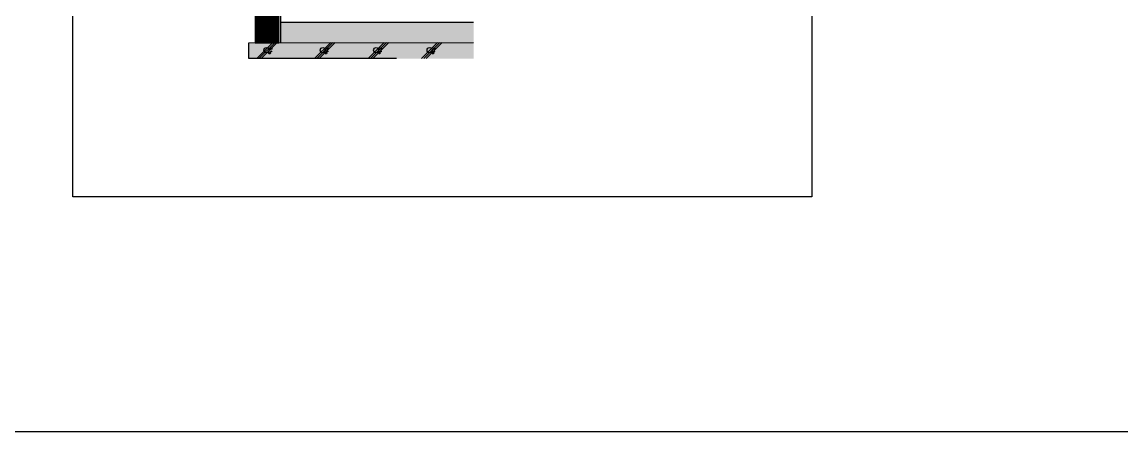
# Model space of a CAD drawing. Header units: millimetres. Extents: x -223175 to 287756, y -120611 to 352956.
# Drawn here: x 269676 to 276603, y 77684 to 80265 of the extents above; entities that cross this region are included whole.
import ezdxf
from ezdxf.lldxf.tags import DXFTag

# ---------------------------------------------------------------- set-up
doc = ezdxf.new("R2010")
doc.units = ezdxf.units.MM
doc.header["$LTSCALE"] = 50
doc.layers.get('DEFPOINTS').update_dxf_attribs({"color": 108})
for name, color, linetype in [('(IN)E-TEXT', 7, 'Continuous'), ('+Detail-line', 7, 'Continuous'), ('1', 1, 'CENTER'), ('10-HAT-EL', 253, 'Continuous'), ('COL', 2, 'Continuous'), ('CONC', 2, 'Continuous'), ('ELE-HAT', 253, 'Continuous'), ('FIN', 5, 'Continuous'), ('I-CO-TEXT', 4, 'Continuous'), ('I-HAT', 8, 'Continuous')]:
    doc.layers.add(name, color=color, linetype=linetype)
tags = doc.linetypes.add('CENTER', pattern=[50.8, 31.75, -6.35, 6.35, -6.35]).pattern_tags.tags
tags[10:11] = [DXFTag(74, 4), DXFTag(75, 0), DXFTag(340, '0'), DXFTag(46, 1.0), DXFTag(50, 0.0), DXFTag(44, 0.0), DXFTag(45, 0.0)]
tags[8:9] = [DXFTag(74, 4), DXFTag(75, 0), DXFTag(340, '0'), DXFTag(46, 1.0), DXFTag(50, 0.0), DXFTag(44, 0.0), DXFTag(45, 0.0)]
tags[6:7] = [DXFTag(74, 4), DXFTag(75, 0), DXFTag(340, '0'), DXFTag(46, 1.0), DXFTag(50, 0.0), DXFTag(44, 0.0), DXFTag(45, 0.0)]
tags[4:5] = [DXFTag(74, 4), DXFTag(75, 0), DXFTag(340, '0'), DXFTag(46, 1.0), DXFTag(50, 0.0), DXFTag(44, 0.0), DXFTag(45, 0.0)]

msp = doc.modelspace()

# ---------------------------------------------------------------- hatches: boundary and pattern name
at = {"layer": '10-HAT-EL'}
h = msp.add_hatch(dxfattribs=at)
h.set_pattern_fill('AR-SAND', color=256, scale=0.3, style=0)
h.set_pattern_definition([(37.5, (271756.727, 74399.905), (-0.48001, 14.682397), [0, -11.5824, 0, -12.954, 0, -12.3825]), (7.5, (271756.727, 74399.905), (13.4857, 21.504753), [0, -6.2484, 0, -10.4394, 0, -4.0005]), (327.5, (271747.354, 74399.905), (23.729771, 0.043116), [0, -3.81, 0, -13.716, 0, -17.907]), (317.5, (271747.354, 74399.905), (22.906694, 6.68788), [0, -1.905, 0, -8.9916, 0, -10.287])])
h.paths.add_polyline_path([(271293.797, 80444.5527), (271293.797, 80434.5527), (271293.797, 80306.6421), (271293.797, 80197.8243), (271293.797, 80134.562), (271303.7963, 80134.5622), (271303.7963, 80264.5695), (271303.7963, 80276.5695), (271303.7963, 80296.5695), (271303.7963, 84784.4266), (271293.797, 84784.4266), (271293.797, 80754.5437), (271293.797, 80744.5437)])
h = msp.add_hatch(dxfattribs=at)
h.set_pattern_fill('AR-SAND', color=256, scale=0.3, style=0)
h.set_pattern_definition([(37.5, (271756.727, 74399.905), (-0.48001, 14.682397), [0, -11.5824, 0, -12.954, 0, -12.3825]), (7.5, (271756.727, 74399.905), (13.4857, 21.50475), [0, -6.2484, 0, -10.4394, 0, -4.0005]), (327.5, (271747.354, 74399.905), (23.72977, 0.043116), [0, -3.81, 0, -13.716, 0, -17.907]), (317.5, (271747.354, 74399.905), (22.906694, 6.68788), [0, -1.905, 0, -8.9916, 0, -10.287])])
h.paths.add_polyline_path([(271303.7969, 80134.5659), (271303.7971, 80264.5695), (272519.4043, 80264.5695), (272519.4043, 80134.5659)])
at = {"layer": 'I-HAT'}
h = msp.add_hatch(dxfattribs=at)
h.set_pattern_fill('ANSI31', color=256, scale=2, angle=180, style=0)
h.set_pattern_definition([(225, (230821.332, 55512.723), (4.4901281, -4.4901281), [])])
h.paths.add_polyline_path([(271293.797, 80434.5527), (271143.797, 80434.5527), (271143.797, 80134.5617), (271293.797, 80134.5617)])

# ---------------------------------------------------------------- linework, layer by layer
at = {"layer": '(IN)E-TEXT', "color": 251, "ltscale": 200}
msp.add_lwpolyline([(272033.7962, 80034.5685), (271103.7979, 80034.5607), (271103.7979, 80134.5607), (272519.4043, 80134.571)], dxfattribs=at)
at = {"layer": '+Detail-line', "color": 252}
msp.add_lwpolyline([(271293.797, 80197.8243, -0.001439632), (271293.797, 80197.7523)], format="xyb", dxfattribs=at)
msp.add_lwpolyline([(269995.0726, 87549.149), (274649.5574, 87549.149), (274649.5574, 79164.3507), (269995.0726, 79164.3507)], close=True)
at = {"color": 3}
msp.add_lwpolyline([(271143.797, 80134.5617), (271293.797, 80134.5617), (271293.797, 80434.5527), (271143.797, 80434.5527)], close=True, dxfattribs=at)
at = {"layer": '1', "color": 8}
for p, q in [((271153.7079, 80034.7698), (271254.7058, 80134.5697)), ((271168.1702, 80034.7698), (271269.1681, 80134.5697)), ((271182.6326, 80034.7698), (271283.6305, 80134.5697)), ((271518.6198, 80034.7698), (271619.6177, 80134.5697)), ((271533.0822, 80034.7698), (271634.0801, 80134.5697)), ((271547.5445, 80034.7698), (271648.5424, 80134.5697)), ((271855.2053, 80034.7698), (271956.2032, 80134.5697)), ((271869.6676, 80034.7698), (271970.6655, 80134.5697)), ((271884.13, 80034.7698), (271985.1279, 80134.5697)), ((272191.7907, 80034.7698), (272292.7886, 80134.5697)), ((272206.2531, 80034.7698), (272307.251, 80134.5697)), ((272220.7154, 80034.7698), (272321.7133, 80134.5697))]:
    msp.add_line(p, q, dxfattribs=at)
for centre, radius in [((271215.057, 80087.5235), 16.5542), ((271244.1802, 80096.7163), 5.5181), ((271569.969, 80087.5241), 16.5542), ((271599.0921, 80096.7169), 5.5181), ((271906.5544, 80087.5241), 16.5542), ((271935.6776, 80096.7169), 5.5181), ((272243.1399, 80087.5241), 16.5542), ((272272.2631, 80096.7169), 5.5181), ((271234.3702, 80068.8315), 5.5181), ((271244.1802, 80079.8629), 2.7578), ((271589.2822, 80068.8321), 5.5181), ((271599.0921, 80079.8634), 2.7578), ((271925.8677, 80068.8321), 5.5181), ((271935.6776, 80079.8634), 2.7578), ((272262.4531, 80068.8321), 5.5181), ((272272.2631, 80079.8634), 2.7578)]:
    msp.add_circle(centre, radius, dxfattribs=at)
at = {"layer": 'COL', "color": 8}
msp.add_line((271303.7962, 84784.4266), (271303.7963, 80134.5622), dxfattribs=at)
at = {"layer": 'CONC'}
msp.add_line((271103.7979, 80134.5607), (272519.4043, 80134.571), dxfattribs=at)
at = {"layer": 'DEFPOINTS'}
msp.add_lwpolyline([(271143.797, 80134.5617), (271293.797, 80134.5617), (271293.797, 83224.4716), (271143.797, 83224.4716)], close=True, dxfattribs=at)
at = {"layer": 'ELE-HAT', "color": 253, "ltscale": 0.5}
msp.add_solid([(271103.7979, 80034.562), (271103.7979, 80134.562), (272519.4043, 80034.5607), (272519.4043, 80134.571)], dxfattribs=at)
at = {"layer": 'FIN'}
msp.add_line((271303.7969, 80264.5695), (272519.4043, 80264.5695), dxfattribs=at)
at = {"layer": 'I-CO-TEXT', "color": 11}
msp.add_lwpolyline([(232108.6365, 89842.8084), (287756.2063, 89842.8084), (287756.2063, 77684.0779), (232108.6365, 77684.0779)], close=True, dxfattribs=at)

doc.saveas('drawing.dxf')
